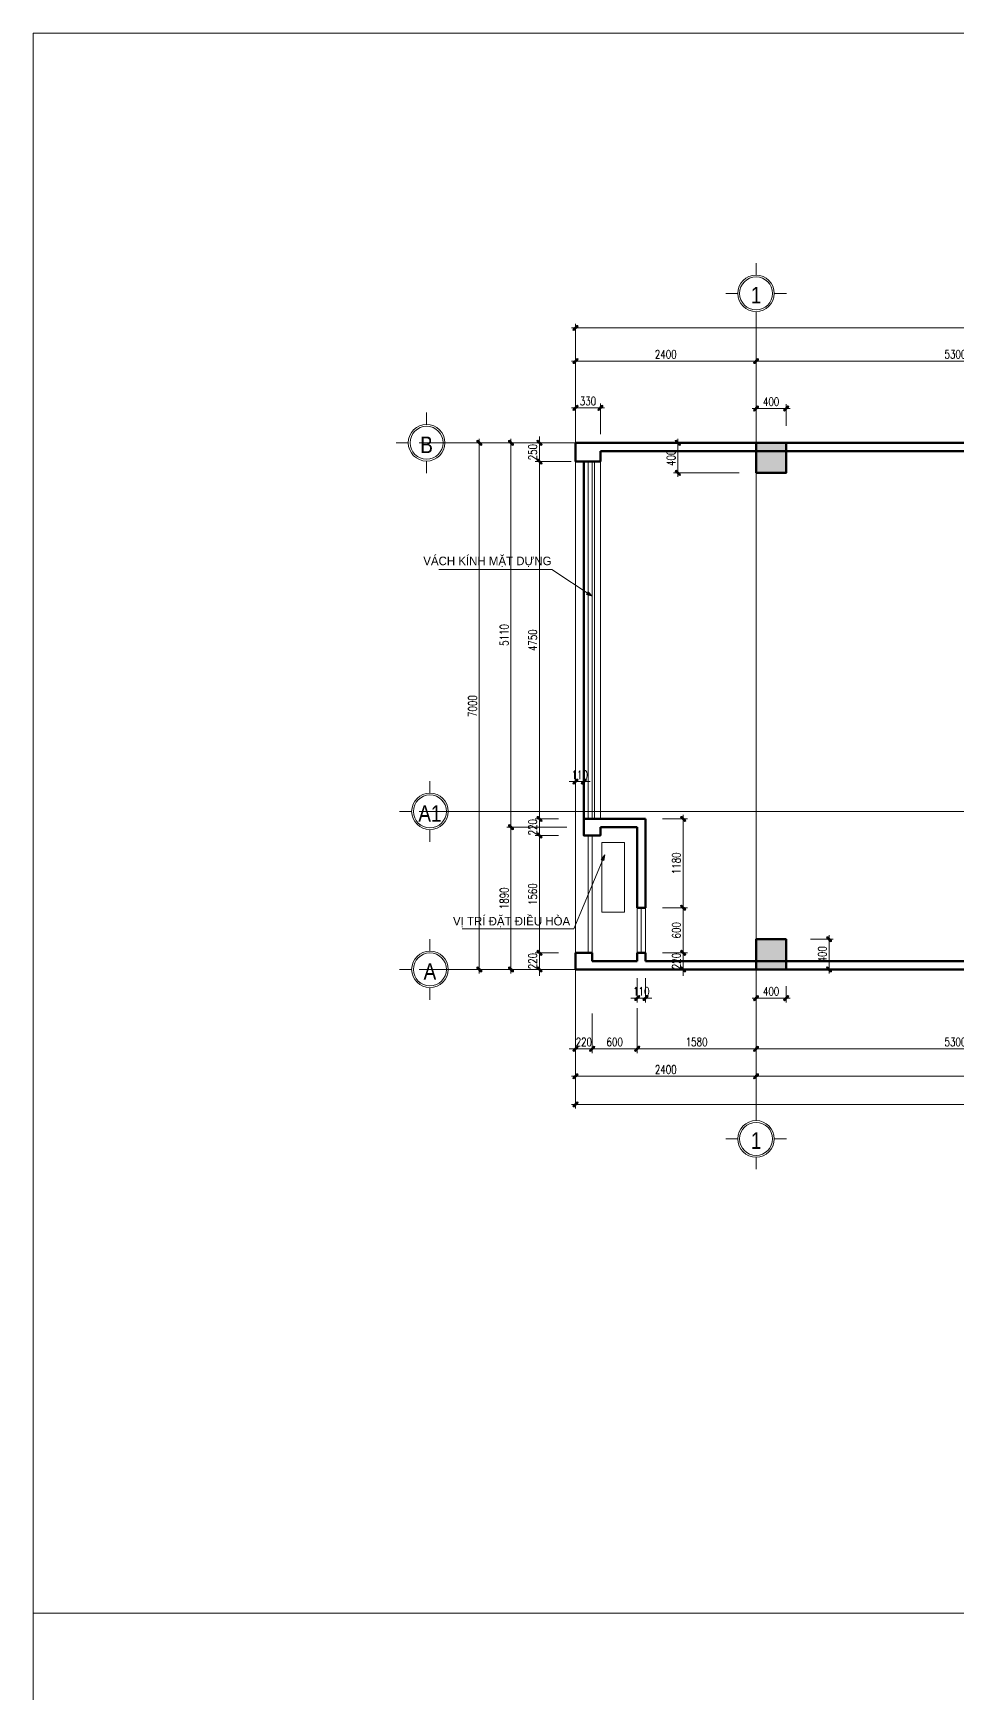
# Model space of a CAD drawing. Extents: x -165145 to 691808, y -202842 to 311040.
# Drawn here: x 539440 to 551715, y 94413 to 116473 of the extents above; entities that cross this region are included whole.
import ezdxf
from ezdxf.enums import TextEntityAlignment as Align

# ---------------------------------------------------------------- set-up
doc = ezdxf.new("R2010")
doc.units = 0
doc.header["$LTSCALE"] = 10
doc.header["$MEASUREMENT"] = 0
doc.linetypes.add('HIDDEN', pattern=[2.3807, 1.587, -0.7937])
doc.linetypes.add('TIM', pattern=[26.01, 10, -3, 0.01, -3, 10])
doc.layers.get('Defpoints').update_dxf_attribs({"color": 5, "linetype": 'CONTINUOUS'})
for name, color, linetype, lineweight in [('ARROWS', 1, 'CONTINUOUS', 0), ('DIM', 8, 'CONTINUOUS', 13), ('GE_KC_NETKHUAT', 9, 'HIDDEN', 20), ('KHUNG', 9, 'CONTINUOUS', 13), ('netchia', 2, 'CONTINUOUS', 20), ('NOITHAT', 35, 'CONTINUOUS', 9), ('TEXT', 4, 'CONTINUOUS', 20), ('TRUC', 251, 'TIM', 5), ('wall', 7, 'CONTINUOUS', 50)]:
    doc.layers.add(name, color=color, linetype=linetype, lineweight=lineweight)
doc.styles.add('ROMANS', font='romans', dxfattribs={"width": 0.75, "bigfont": 'vns'})
doc.styles.add('STYLE1', font='')
doc.styles.add('VNARIALH', font='', dxfattribs={"width": 0.75})
doc.styles.add('VnArialNarrowH', font='')
doc.styles.get('STYLE1').set_extended_font_data('.VnAvantH')
doc.styles.get('VNARIALH').set_extended_font_data('.VnArialH')
doc.styles.get('VnArialNarrowH').set_extended_font_data('.VnArial NarrowH')
doc.dimstyles.new('fit0.75', dxfattribs={"dimscale": 0.5625, "dimtxt": 200, "dimasz": 75, "dimexe": 100, "dimexo": 400, "dimgap": 0.03, "dimtad": 0, "dimdec": 0, "dimdsep": 46, "dimtxsty": 'ROMANS', "dimblk": 'alex', "dimcen": 150, "dimclrd": 8, "dimclre": 8, "dimclrt": 7, "dimaunit": 1, "dimadec": 0, "dimazin": 0, "dimtfac": 0.072, "dimtdec": 0, "dimtix": 1, "dimtmove": 2, "dimatfit": 3, "dimldrblk": 'a-01', "dimfxl": 100, "dimtvp": 0.8, "dimtolj": 1, "dimarcsym": 0})

# ---------------------------------------------------------------- blocks, each defined once
blk = doc.blocks.new('tentruc')
at = {"layer": 'DIM'}
for p, q in [((0, 311), (0, 516)), ((-516, 0), (-311, 0)), ((-516, 0), (-311, 0)), ((311, 0), (516, 0)), ((311, 0), (516, 0)), ((0, -516), (0, -311))]:
    blk.add_line(p, q, dxfattribs=at)
at = {"layer": 'DIM', "ltscale": 0.5}
blk.add_circle((0, 0), 311, dxfattribs=at)
at = {"layer": 'DIM'}
blk.add_circle((0, 0), 281, dxfattribs=at)
at = {"layer": 'DIM', "color": 7, "linetype": 'ByBlock', "ltscale": 0.5, "style": 'VNARIALH', "width": 1.1}
blk.add_attdef('A', text='', height=281, dxfattribs=at).set_placement((0, -107), align=Align.CENTER)
blk = doc.blocks.new('alex')
at = {"layer": 'ARROWS'}
h = blk.add_hatch(color=1, dxfattribs=at)
edge = h.paths.add_edge_path()
edge.add_line((0.4, 0.74), (-0.74, -0.4))
edge.add_ellipse((-0.57, -0.57), major_axis=(0.17, 0.17), ratio=1, start_angle=90, end_angle=270)
edge.add_line((-0.4, -0.74), (0.74, 0.4))
edge.add_ellipse((0.57, 0.57), major_axis=(0.17, 0.17), ratio=1, start_angle=270, end_angle=450)
blk.add_lwpolyline([(0.4, 0.74), (-0.74, -0.4, 1), (-0.4, -0.74), (0.74, 0.4, 1)], format="xyb", close=True, dxfattribs=at)
at = {"layer": 'netchia', "color": 2}
for p, q in [((1.27, 0), (-1.27, 0)), ((0, -1.27), (0, 1.27))]:
    blk.add_line(p, q, dxfattribs=at)
blk = doc.blocks.new('*D328')
at = {"layer": 'Defpoints', "color": 0, "ltscale": 0.05, "transparency": 16777216}
for p in [(1189562, -169534), (1187757, -176534), (1189673, -176534)]:
    blk.add_point(p, dxfattribs=at)
at = {"layer": 'DIM', "color": 8, "lineweight": -2, "ltscale": 0.05, "transparency": 16777216}
for p, q in [((1189337, -169534), (1187701, -169534)), ((1187757, -169576), (1187757, -176492)), ((1189448, -176534), (1187701, -176534))]:
    blk.add_line(p, q, dxfattribs=at)
at = {"layer": 'DIM', "color": 8, "lineweight": -2, "ltscale": 0.05, "transparency": 16777216, "xscale": 42.1875, "yscale": 42.1875, "zscale": 42.1875}
for p, rotation in [((1187757, -169534), 90), ((1187757, -176534), 270)]:
    blk.add_blockref('alex', p, dxfattribs=dict(at, rotation=rotation))
at = {"layer": 'DIM', "color": 7, "ltscale": 0.05, "transparency": 16777216, "insert": (1187667, -173034), "char_height": 112.5, "attachment_point": 5, "rotation": 90, "style": 'ROMANS'}
blk.add_mtext('\\A1;7000', dxfattribs=at)
blk = doc.blocks.new('a-01')
at = {"layer": 'ARROWS'}
blk.add_hatch(color=256, dxfattribs=at).paths.add_polyline_path([(-1.8, 0.49), (-1.8, -0.49), (0, 0)])
at = {"layer": 'netchia'}
blk.add_lwpolyline([(-1.8, 0.49), (-1.8, -0.49), (0, 0), (0, 0)], close=True, dxfattribs=at)
blk = doc.blocks.new('*D331')
at = {"layer": 'Defpoints', "color": 0, "ltscale": 0.05, "transparency": 16777216}
for p in [(1190396, -169534), (1191435, -169534), (1191435, -169934)]:
    blk.add_point(p, dxfattribs=at)
at = {"layer": 'DIM', "color": 8, "lineweight": -2, "ltscale": 0.05, "transparency": 16777216}
for p, q in [((1191210, -169534), (1190340, -169534)), ((1190396, -169892), (1190396, -169576)), ((1191210, -169934), (1190340, -169934))]:
    blk.add_line(p, q, dxfattribs=at)
at = {"layer": 'DIM', "color": 8, "lineweight": -2, "ltscale": 0.05, "transparency": 16777216, "xscale": 42.1875, "yscale": 42.1875, "zscale": 42.1875}
for p, rotation in [((1190396, -169534), 90), ((1190396, -169934), 270)]:
    blk.add_blockref('alex', p, dxfattribs=dict(at, rotation=rotation))
at = {"layer": 'DIM', "color": 7, "ltscale": 0.05, "transparency": 16777216, "insert": (1190306, -169734), "char_height": 112.5, "attachment_point": 5, "rotation": 90, "style": 'ROMANS'}
blk.add_mtext('\\A1;400', dxfattribs=at)
blk = doc.blocks.new('*D334')
at = {"layer": 'Defpoints', "color": 0, "ltscale": 0.05, "transparency": 16777216}
for p in [(1196735, -168448), (1191435, -169534), (1196735, -169534)]:
    blk.add_point(p, dxfattribs=at)
at = {"layer": 'DIM', "color": 8, "lineweight": -2, "ltscale": 0.05, "transparency": 16777216}
for p, q in [((1191435, -169309), (1191435, -168392)), ((1191477, -168448), (1196693, -168448)), ((1196735, -169309), (1196735, -168392))]:
    blk.add_line(p, q, dxfattribs=at)
at = {"layer": 'DIM', "color": 8, "lineweight": -2, "ltscale": 0.05, "transparency": 16777216, "xscale": 42.1875, "yscale": 42.1875, "zscale": 42.1875, "rotation": 180}
blk.add_blockref('alex', (1191435, -168448), dxfattribs=at)
at = {"layer": 'DIM', "color": 8, "lineweight": -2, "ltscale": 0.05, "transparency": 16777216, "xscale": 42.1875, "yscale": 42.1875, "zscale": 42.1875}
blk.add_blockref('alex', (1196735, -168448), dxfattribs=at)
at = {"layer": 'DIM', "color": 7, "ltscale": 0.05, "transparency": 16777216, "insert": (1194085, -168358), "char_height": 112.5, "attachment_point": 5, "style": 'ROMANS'}
blk.add_mtext('\\A1;5300', dxfattribs=at)
blk = doc.blocks.new('*D336')
at = {"layer": 'Defpoints', "color": 0, "ltscale": 0.05, "transparency": 16777216}
for p in [(1188557, -169534), (1189202, -169534), (1189202, -169784)]:
    blk.add_point(p, dxfattribs=at)
at = {"layer": 'DIM', "color": 8, "lineweight": -2, "ltscale": 0.05, "transparency": 16777216}
for p, q in [((1188977, -169534), (1188501, -169534)), ((1188557, -169492), (1188557, -169449)), ((1188557, -169784), (1188557, -169534)), ((1188977, -169784), (1188501, -169784)), ((1188557, -169826), (1188557, -169868))]:
    blk.add_line(p, q, dxfattribs=at)
at = {"layer": 'DIM', "color": 8, "lineweight": -2, "ltscale": 0.05, "transparency": 16777216, "xscale": 42.1875, "yscale": 42.1875, "zscale": 42.1875}
for p, rotation in [((1188557, -169534), 270), ((1188557, -169784), 90)]:
    blk.add_blockref('alex', p, dxfattribs=dict(at, rotation=rotation))
at = {"layer": 'DIM', "color": 7, "ltscale": 0.05, "transparency": 16777216, "insert": (1188467, -169659), "char_height": 112.5, "attachment_point": 5, "rotation": 90, "style": 'ROMANS'}
blk.add_mtext('\\A1;250', dxfattribs=at)
blk = doc.blocks.new('*D337')
at = {"layer": 'Defpoints', "color": 0, "ltscale": 0.05, "transparency": 16777216}
for p in [(1189965, -176314), (1189855, -176534), (1190466, -176534)]:
    blk.add_point(p, dxfattribs=at)
at = {"layer": 'DIM', "color": 8, "lineweight": -2, "ltscale": 0.05, "transparency": 16777216}
for p, q in [((1190466, -176272), (1190466, -176229)), ((1190190, -176314), (1190522, -176314)), ((1190466, -176314), (1190466, -176534)), ((1190080, -176534), (1190522, -176534)), ((1190466, -176576), (1190466, -176618))]:
    blk.add_line(p, q, dxfattribs=at)
at = {"layer": 'DIM', "color": 8, "lineweight": -2, "ltscale": 0.05, "transparency": 16777216, "xscale": 42.1875, "yscale": 42.1875, "zscale": 42.1875}
for p, rotation in [((1190466, -176314), 270), ((1190466, -176534), 90)]:
    blk.add_blockref('alex', p, dxfattribs=dict(at, rotation=rotation))
at = {"layer": 'DIM', "color": 7, "ltscale": 0.05, "transparency": 16777216, "insert": (1190376, -176424), "char_height": 112.5, "attachment_point": 5, "rotation": 90, "style": 'ROMANS'}
blk.add_mtext('\\A1;220', dxfattribs=at)
blk = doc.blocks.new('*D338')
at = {"layer": 'Defpoints', "color": 0, "ltscale": 0.05, "transparency": 16777216}
for p in [(1189965, -175714), (1190466, -175714), (1189965, -176314)]:
    blk.add_point(p, dxfattribs=at)
at = {"layer": 'DIM', "color": 8, "lineweight": -2, "ltscale": 0.05, "transparency": 16777216}
for p, q in [((1190190, -175714), (1190522, -175714)), ((1190466, -176272), (1190466, -175756)), ((1190190, -176314), (1190522, -176314))]:
    blk.add_line(p, q, dxfattribs=at)
at = {"layer": 'DIM', "color": 8, "lineweight": -2, "ltscale": 0.05, "transparency": 16777216, "xscale": 42.1875, "yscale": 42.1875, "zscale": 42.1875}
for p, rotation in [((1190466, -175714), 90), ((1190466, -176314), 270)]:
    blk.add_blockref('alex', p, dxfattribs=dict(at, rotation=rotation))
at = {"layer": 'DIM', "color": 7, "ltscale": 0.05, "transparency": 16777216, "insert": (1190376, -176014), "char_height": 112.5, "attachment_point": 5, "rotation": 90, "style": 'ROMANS'}
blk.add_mtext('\\A1;600', dxfattribs=at)
blk = doc.blocks.new('*D339')
at = {"layer": 'Defpoints', "color": 0, "ltscale": 0.05, "transparency": 16777216}
for p in [(1188178, -174644), (1189146, -174644), (1188921, -176534)]:
    blk.add_point(p, dxfattribs=at)
at = {"layer": 'DIM', "color": 8, "lineweight": -2, "ltscale": 0.05, "transparency": 16777216}
for p, q in [((1188921, -174644), (1188122, -174644)), ((1188178, -176492), (1188178, -174686)), ((1188696, -176534), (1188122, -176534))]:
    blk.add_line(p, q, dxfattribs=at)
at = {"layer": 'DIM', "color": 8, "lineweight": -2, "ltscale": 0.05, "transparency": 16777216, "xscale": 42.1875, "yscale": 42.1875, "zscale": 42.1875}
for p, rotation in [((1188178, -174644), 90), ((1188178, -176534), 270)]:
    blk.add_blockref('alex', p, dxfattribs=dict(at, rotation=rotation))
at = {"layer": 'DIM', "color": 7, "ltscale": 0.05, "transparency": 16777216, "insert": (1188088, -175589), "char_height": 112.5, "attachment_point": 5, "rotation": 90, "style": 'ROMANS'}
blk.add_mtext('\\A1;1890', dxfattribs=at)
blk = doc.blocks.new('*D340')
at = {"layer": 'Defpoints', "color": 0, "ltscale": 0.05, "transparency": 16777216}
for p in [(1188178, -169534), (1189035, -169534), (1189146, -174644)]:
    blk.add_point(p, dxfattribs=at)
at = {"layer": 'DIM', "color": 8, "lineweight": -2, "ltscale": 0.05, "transparency": 16777216}
for p, q in [((1188810, -169534), (1188122, -169534)), ((1188178, -174602), (1188178, -169576)), ((1188921, -174644), (1188122, -174644))]:
    blk.add_line(p, q, dxfattribs=at)
at = {"layer": 'DIM', "color": 8, "lineweight": -2, "ltscale": 0.05, "transparency": 16777216, "xscale": 42.1875, "yscale": 42.1875, "zscale": 42.1875}
for p, rotation in [((1188178, -169534), 90), ((1188178, -174644), 270)]:
    blk.add_blockref('alex', p, dxfattribs=dict(at, rotation=rotation))
at = {"layer": 'DIM', "color": 7, "ltscale": 0.05, "transparency": 16777216, "insert": (1188088, -172089), "char_height": 112.5, "attachment_point": 5, "rotation": 90, "style": 'ROMANS'}
blk.add_mtext('\\A1;5110', dxfattribs=at)
blk = doc.blocks.new('*D341')
at = {"layer": 'Defpoints', "color": 0, "ltscale": 0.05, "transparency": 16777216}
for p in [(1189965, -174534), (1189965, -175714), (1190466, -175714)]:
    blk.add_point(p, dxfattribs=at)
at = {"layer": 'DIM', "color": 8, "lineweight": -2, "ltscale": 0.05, "transparency": 16777216}
for p, q in [((1190190, -174534), (1190522, -174534)), ((1190466, -174576), (1190466, -175672)), ((1190190, -175714), (1190522, -175714))]:
    blk.add_line(p, q, dxfattribs=at)
at = {"layer": 'DIM', "color": 8, "lineweight": -2, "ltscale": 0.05, "transparency": 16777216, "xscale": 42.1875, "yscale": 42.1875, "zscale": 42.1875}
for p, rotation in [((1190466, -174534), 90), ((1190466, -175714), 270)]:
    blk.add_blockref('alex', p, dxfattribs=dict(at, rotation=rotation))
at = {"layer": 'DIM', "color": 7, "ltscale": 0.05, "transparency": 16777216, "insert": (1190376, -175124), "char_height": 112.5, "attachment_point": 5, "rotation": 90, "style": 'ROMANS'}
blk.add_mtext('\\A1;1180', dxfattribs=at)
blk = doc.blocks.new('*D342')
at = {"layer": 'Defpoints', "color": 0, "ltscale": 0.05, "transparency": 16777216}
for p in [(1189036, -174534), (1188557, -174754), (1189036, -174754)]:
    blk.add_point(p, dxfattribs=at)
at = {"layer": 'DIM', "color": 8, "lineweight": -2, "ltscale": 0.05, "transparency": 16777216}
for p, q in [((1188557, -174492), (1188557, -174449)), ((1188811, -174534), (1188501, -174534)), ((1188557, -174534), (1188557, -174754)), ((1188811, -174754), (1188501, -174754)), ((1188557, -174796), (1188557, -174838))]:
    blk.add_line(p, q, dxfattribs=at)
at = {"layer": 'DIM', "color": 8, "lineweight": -2, "ltscale": 0.05, "transparency": 16777216, "xscale": 42.1875, "yscale": 42.1875, "zscale": 42.1875}
for p, rotation in [((1188557, -174534), 270), ((1188557, -174754), 90)]:
    blk.add_blockref('alex', p, dxfattribs=dict(at, rotation=rotation))
at = {"layer": 'DIM', "color": 7, "ltscale": 0.05, "transparency": 16777216, "insert": (1188467, -174644), "char_height": 112.5, "attachment_point": 5, "rotation": 90, "style": 'ROMANS'}
blk.add_mtext('\\A1;220', dxfattribs=at)
blk = doc.blocks.new('*D343')
at = {"layer": 'Defpoints', "color": 0, "ltscale": 0.05, "transparency": 16777216}
for p in [(1189036, -176314), (1188557, -176534), (1189036, -176534)]:
    blk.add_point(p, dxfattribs=at)
at = {"layer": 'DIM', "color": 8, "lineweight": -2, "ltscale": 0.05, "transparency": 16777216}
for p, q in [((1188557, -176272), (1188557, -176229)), ((1188811, -176314), (1188501, -176314)), ((1188557, -176314), (1188557, -176534)), ((1188811, -176534), (1188501, -176534)), ((1188557, -176576), (1188557, -176618))]:
    blk.add_line(p, q, dxfattribs=at)
at = {"layer": 'DIM', "color": 8, "lineweight": -2, "ltscale": 0.05, "transparency": 16777216, "xscale": 42.1875, "yscale": 42.1875, "zscale": 42.1875}
for p, rotation in [((1188557, -176314), 270), ((1188557, -176534), 90)]:
    blk.add_blockref('alex', p, dxfattribs=dict(at, rotation=rotation))
at = {"layer": 'DIM', "color": 7, "ltscale": 0.05, "transparency": 16777216, "insert": (1188467, -176424), "char_height": 112.5, "attachment_point": 5, "rotation": 90, "style": 'ROMANS'}
blk.add_mtext('\\A1;220', dxfattribs=at)
blk = doc.blocks.new('*D347')
at = {"layer": 'Defpoints', "color": 0, "ltscale": 0.05, "transparency": 16777216}
for p in [(1191935, -176134), (1192405, -176134), (1191935, -176534)]:
    blk.add_point(p, dxfattribs=at)
at = {"layer": 'DIM', "color": 8, "lineweight": -2, "ltscale": 0.05, "transparency": 16777216}
for p, q in [((1192160, -176134), (1192461, -176134)), ((1192405, -176492), (1192405, -176176)), ((1192160, -176534), (1192461, -176534))]:
    blk.add_line(p, q, dxfattribs=at)
at = {"layer": 'DIM', "color": 8, "lineweight": -2, "ltscale": 0.05, "transparency": 16777216, "xscale": 42.1875, "yscale": 42.1875, "zscale": 42.1875}
for p, rotation in [((1192405, -176134), 90), ((1192405, -176534), 270)]:
    blk.add_blockref('alex', p, dxfattribs=dict(at, rotation=rotation))
at = {"layer": 'DIM', "color": 7, "ltscale": 0.05, "transparency": 16777216, "insert": (1192315, -176334), "char_height": 112.5, "attachment_point": 5, "rotation": 90, "style": 'ROMANS'}
blk.add_mtext('\\A1;400', dxfattribs=at)
blk = doc.blocks.new('*D348')
at = {"layer": 'Defpoints', "color": 0, "ltscale": 0.05, "transparency": 16777216}
for p in [(1189036, -174754), (1188557, -176314), (1189036, -176314)]:
    blk.add_point(p, dxfattribs=at)
at = {"layer": 'DIM', "color": 8, "lineweight": -2, "ltscale": 0.05, "transparency": 16777216}
for p, q in [((1188811, -174754), (1188501, -174754)), ((1188557, -174796), (1188557, -176272)), ((1188811, -176314), (1188501, -176314))]:
    blk.add_line(p, q, dxfattribs=at)
at = {"layer": 'DIM', "color": 8, "lineweight": -2, "ltscale": 0.05, "transparency": 16777216, "xscale": 42.1875, "yscale": 42.1875, "zscale": 42.1875}
for p, rotation in [((1188557, -174754), 90), ((1188557, -176314), 270)]:
    blk.add_blockref('alex', p, dxfattribs=dict(at, rotation=rotation))
at = {"layer": 'DIM', "color": 7, "ltscale": 0.05, "transparency": 16777216, "insert": (1188467, -175534), "char_height": 112.5, "attachment_point": 5, "rotation": 90, "style": 'ROMANS'}
blk.add_mtext('\\A1;1560', dxfattribs=at)
blk = doc.blocks.new('*D349')
at = {"layer": 'Defpoints', "color": 0, "transparency": 16777216}
for p in [(1189146, -169784), (1188557, -174534), (1189036, -174534)]:
    blk.add_point(p, dxfattribs=at)
at = {"layer": 'DIM', "color": 8, "lineweight": -2, "transparency": 16777216}
for p, q in [((1188921, -169784), (1188501, -169784)), ((1188557, -169826), (1188557, -174492)), ((1188811, -174534), (1188501, -174534))]:
    blk.add_line(p, q, dxfattribs=at)
at = {"layer": 'DIM', "color": 8, "lineweight": -2, "transparency": 16777216, "xscale": 42.1875, "yscale": 42.1875, "zscale": 42.1875}
for p, rotation in [((1188557, -169784), 90), ((1188557, -174534), 270)]:
    blk.add_blockref('alex', p, dxfattribs=dict(at, rotation=rotation))
at = {"layer": 'DIM', "color": 7, "transparency": 16777216, "insert": (1188467, -172159), "char_height": 112.5, "attachment_point": 5, "rotation": 90, "style": 'ROMANS'}
blk.add_mtext('\\A1;4750', dxfattribs=at)
blk = doc.blocks.new('*D350')
at = {"layer": 'Defpoints', "color": 0, "transparency": 16777216}
for p in [(1189256, -176894), (1189036, -177004), (1189256, -177589)]:
    blk.add_point(p, dxfattribs=at)
at = {"layer": 'DIM', "color": 8, "lineweight": -2, "transparency": 16777216}
for p, q in [((1189256, -177119), (1189256, -177646)), ((1189036, -177229), (1189036, -177646)), ((1188994, -177589), (1188951, -177589)), ((1189036, -177589), (1189256, -177589)), ((1189298, -177589), (1189340, -177589))]:
    blk.add_line(p, q, dxfattribs=at)
at = {"layer": 'DIM', "color": 8, "lineweight": -2, "transparency": 16777216, "xscale": 42.1875, "yscale": 42.1875, "zscale": 42.1875}
blk.add_blockref('alex', (1189036, -177589), dxfattribs=at)
at = {"layer": 'DIM', "color": 8, "lineweight": -2, "transparency": 16777216, "xscale": 42.1875, "yscale": 42.1875, "zscale": 42.1875, "rotation": 180}
blk.add_blockref('alex', (1189256, -177589), dxfattribs=at)
at = {"layer": 'DIM', "color": 7, "transparency": 16777216, "insert": (1189146, -177499), "char_height": 112.5, "attachment_point": 5, "style": 'ROMANS'}
blk.add_mtext('\\A1;220', dxfattribs=at)
blk = doc.blocks.new('*D351')
at = {"layer": 'Defpoints', "color": 0, "transparency": 16777216}
for p in [(1189256, -176894), (1189856, -176894), (1189856, -177589)]:
    blk.add_point(p, dxfattribs=at)
at = {"layer": 'DIM', "color": 8, "lineweight": -2, "transparency": 16777216}
for p, q in [((1189256, -177119), (1189256, -177646)), ((1189856, -177119), (1189856, -177646)), ((1189298, -177589), (1189814, -177589))]:
    blk.add_line(p, q, dxfattribs=at)
at = {"layer": 'DIM', "color": 8, "lineweight": -2, "transparency": 16777216, "xscale": 42.1875, "yscale": 42.1875, "zscale": 42.1875, "rotation": 180}
blk.add_blockref('alex', (1189256, -177589), dxfattribs=at)
at = {"layer": 'DIM', "color": 8, "lineweight": -2, "transparency": 16777216, "xscale": 42.1875, "yscale": 42.1875, "zscale": 42.1875}
blk.add_blockref('alex', (1189856, -177589), dxfattribs=at)
at = {"layer": 'DIM', "color": 7, "transparency": 16777216, "insert": (1189556, -177499), "char_height": 112.5, "attachment_point": 5, "style": 'ROMANS'}
blk.add_mtext('\\A1;600', dxfattribs=at)
blk = doc.blocks.new('*D352')
at = {"layer": 'Defpoints', "color": 0, "transparency": 16777216}
for p in [(1189856, -176424), (1189966, -176424), (1189966, -176915)]:
    blk.add_point(p, dxfattribs=at)
at = {"layer": 'DIM', "color": 8, "lineweight": -2, "transparency": 16777216}
for p, q in [((1189856, -176649), (1189856, -176972)), ((1189966, -176649), (1189966, -176972)), ((1189814, -176915), (1189771, -176915)), ((1189856, -176915), (1189966, -176915)), ((1190008, -176915), (1190050, -176915))]:
    blk.add_line(p, q, dxfattribs=at)
at = {"layer": 'DIM', "color": 8, "lineweight": -2, "transparency": 16777216, "xscale": 42.1875, "yscale": 42.1875, "zscale": 42.1875}
blk.add_blockref('alex', (1189856, -176915), dxfattribs=at)
at = {"layer": 'DIM', "color": 8, "lineweight": -2, "transparency": 16777216, "xscale": 42.1875, "yscale": 42.1875, "zscale": 42.1875, "rotation": 180}
blk.add_blockref('alex', (1189966, -176915), dxfattribs=at)
at = {"layer": 'DIM', "color": 7, "transparency": 16777216, "insert": (1189911, -176825), "char_height": 112.5, "attachment_point": 5, "style": 'ROMANS'}
blk.add_mtext('\\A1;110', dxfattribs=at)
blk = doc.blocks.new('*D354')
at = {"layer": 'Defpoints', "color": 0, "transparency": 16777216}
for p in [(1189146, -174038), (1189036, -174534), (1189146, -174534)]:
    blk.add_point(p, dxfattribs=at)
at = {"layer": 'DIM', "color": 8, "lineweight": -2, "transparency": 16777216}
for p, q in [((1188994, -174038), (1188951, -174038)), ((1189036, -174309), (1189036, -173982)), ((1189036, -174038), (1189146, -174038)), ((1189146, -174309), (1189146, -173982)), ((1189188, -174038), (1189230, -174038))]:
    blk.add_line(p, q, dxfattribs=at)
at = {"layer": 'DIM', "color": 8, "lineweight": -2, "transparency": 16777216, "xscale": 42.1875, "yscale": 42.1875, "zscale": 42.1875}
blk.add_blockref('alex', (1189036, -174038), dxfattribs=at)
at = {"layer": 'DIM', "color": 8, "lineweight": -2, "transparency": 16777216, "xscale": 42.1875, "yscale": 42.1875, "zscale": 42.1875, "rotation": 180}
blk.add_blockref('alex', (1189146, -174038), dxfattribs=at)
at = {"layer": 'DIM', "color": 7, "transparency": 16777216, "insert": (1189091, -173948), "char_height": 112.5, "attachment_point": 5, "style": 'ROMANS'}
blk.add_mtext('\\A1;110', dxfattribs=at)
blk = doc.blocks.new('*D355')
at = {"layer": 'Defpoints', "color": 0, "transparency": 16777216}
for p in [(1189366, -169070), (1189036, -169644), (1189366, -169644)]:
    blk.add_point(p, dxfattribs=at)
at = {"layer": 'DIM', "color": 8, "lineweight": -2, "transparency": 16777216}
for p, q in [((1189036, -169419), (1189036, -169013)), ((1189078, -169070), (1189324, -169070)), ((1189366, -169419), (1189366, -169013))]:
    blk.add_line(p, q, dxfattribs=at)
at = {"layer": 'DIM', "color": 8, "lineweight": -2, "transparency": 16777216, "xscale": 42.1875, "yscale": 42.1875, "zscale": 42.1875, "rotation": 180}
blk.add_blockref('alex', (1189036, -169070), dxfattribs=at)
at = {"layer": 'DIM', "color": 8, "lineweight": -2, "transparency": 16777216, "xscale": 42.1875, "yscale": 42.1875, "zscale": 42.1875}
blk.add_blockref('alex', (1189366, -169070), dxfattribs=at)
at = {"layer": 'DIM', "color": 7, "transparency": 16777216, "insert": (1189201, -168980), "char_height": 112.5, "attachment_point": 5, "style": 'ROMANS'}
blk.add_mtext('\\A1;330', dxfattribs=at)
blk = doc.blocks.new('*D356')
at = {"layer": 'Defpoints', "color": 0, "transparency": 16777216}
for p in [(1191435, -176162), (1206285, -176162), (1206285, -177955)]:
    blk.add_point(p, dxfattribs=at)
at = {"layer": 'DIM', "color": 8, "lineweight": -2, "transparency": 16777216}
for p, q in [((1191435, -176387), (1191435, -178011)), ((1206285, -176387), (1206285, -178011)), ((1191477, -177955), (1206243, -177955))]:
    blk.add_line(p, q, dxfattribs=at)
at = {"layer": 'DIM', "color": 8, "lineweight": -2, "transparency": 16777216, "xscale": 42.1875, "yscale": 42.1875, "zscale": 42.1875, "rotation": 180}
blk.add_blockref('alex', (1191435, -177955), dxfattribs=at)
at = {"layer": 'DIM', "color": 8, "lineweight": -2, "transparency": 16777216, "xscale": 42.1875, "yscale": 42.1875, "zscale": 42.1875}
blk.add_blockref('alex', (1206285, -177955), dxfattribs=at)
at = {"layer": 'DIM', "color": 7, "transparency": 16777216, "insert": (1198860, -177865), "char_height": 112.5, "attachment_point": 5, "style": 'ROMANS'}
blk.add_mtext('\\A1;14850', dxfattribs=at)
blk = doc.blocks.new('*D361')
at = {"layer": 'Defpoints', "color": 0, "transparency": 16777216}
for p in [(1191435, -176534), (1196735, -176534), (1196735, -177589)]:
    blk.add_point(p, dxfattribs=at)
at = {"layer": 'DIM', "color": 8, "lineweight": -2, "transparency": 16777216}
for p, q in [((1191435, -176759), (1191435, -177646)), ((1196735, -176759), (1196735, -177646)), ((1191477, -177589), (1196693, -177589))]:
    blk.add_line(p, q, dxfattribs=at)
at = {"layer": 'DIM', "color": 8, "lineweight": -2, "transparency": 16777216, "xscale": 42.1875, "yscale": 42.1875, "zscale": 42.1875, "rotation": 180}
blk.add_blockref('alex', (1191435, -177589), dxfattribs=at)
at = {"layer": 'DIM', "color": 8, "lineweight": -2, "transparency": 16777216, "xscale": 42.1875, "yscale": 42.1875, "zscale": 42.1875}
blk.add_blockref('alex', (1196735, -177589), dxfattribs=at)
at = {"layer": 'DIM', "color": 7, "transparency": 16777216, "insert": (1194085, -177499), "char_height": 112.5, "attachment_point": 5, "style": 'ROMANS'}
blk.add_mtext('\\A1;5300', dxfattribs=at)
blk = doc.blocks.new('*D362')
at = {"layer": 'Defpoints', "color": 0, "transparency": 16777216}
for p in [(1189035, -177071), (1191435, -176978), (1191435, -177955)]:
    blk.add_point(p, dxfattribs=at)
at = {"layer": 'DIM', "color": 8, "lineweight": -2, "transparency": 16777216}
for p, q in [((1189035, -177296), (1189035, -178011)), ((1191435, -177203), (1191435, -178011)), ((1189077, -177955), (1191393, -177955))]:
    blk.add_line(p, q, dxfattribs=at)
at = {"layer": 'DIM', "color": 8, "lineweight": -2, "transparency": 16777216, "xscale": 42.1875, "yscale": 42.1875, "zscale": 42.1875, "rotation": 180}
blk.add_blockref('alex', (1189035, -177955), dxfattribs=at)
at = {"layer": 'DIM', "color": 8, "lineweight": -2, "transparency": 16777216, "xscale": 42.1875, "yscale": 42.1875, "zscale": 42.1875}
blk.add_blockref('alex', (1191435, -177955), dxfattribs=at)
at = {"layer": 'DIM', "color": 7, "transparency": 16777216, "insert": (1190235, -177865), "char_height": 112.5, "attachment_point": 5, "style": 'ROMANS'}
blk.add_mtext('\\A1;2400', dxfattribs=at)
blk = doc.blocks.new('*D363')
at = {"layer": 'Defpoints', "color": 0, "transparency": 16777216}
for p in [(1191435, -168448), (1189035, -169426), (1191435, -169426)]:
    blk.add_point(p, dxfattribs=at)
at = {"layer": 'DIM', "color": 8, "lineweight": -2, "transparency": 16777216}
for p, q in [((1189035, -169201), (1189035, -168392)), ((1189077, -168448), (1191393, -168448)), ((1191435, -169201), (1191435, -168392))]:
    blk.add_line(p, q, dxfattribs=at)
at = {"layer": 'DIM', "color": 8, "lineweight": -2, "transparency": 16777216, "xscale": 42.1875, "yscale": 42.1875, "zscale": 42.1875, "rotation": 180}
blk.add_blockref('alex', (1189035, -168448), dxfattribs=at)
at = {"layer": 'DIM', "color": 8, "lineweight": -2, "transparency": 16777216, "xscale": 42.1875, "yscale": 42.1875, "zscale": 42.1875}
blk.add_blockref('alex', (1191435, -168448), dxfattribs=at)
at = {"layer": 'DIM', "color": 7, "transparency": 16777216, "insert": (1190235, -168358), "char_height": 112.5, "attachment_point": 5, "style": 'ROMANS'}
blk.add_mtext('\\A1;2400', dxfattribs=at)
blk = doc.blocks.new('*D364')
at = {"layer": 'Defpoints', "color": 0, "transparency": 16777216}
for p in [(1189855, -176823), (1191435, -176823), (1191435, -177589)]:
    blk.add_point(p, dxfattribs=at)
at = {"layer": 'DIM', "color": 8, "lineweight": -2, "transparency": 16777216}
for p, q in [((1189855, -177048), (1189855, -177646)), ((1191435, -177048), (1191435, -177646)), ((1189897, -177589), (1191393, -177589))]:
    blk.add_line(p, q, dxfattribs=at)
at = {"layer": 'DIM', "color": 8, "lineweight": -2, "transparency": 16777216, "xscale": 42.1875, "yscale": 42.1875, "zscale": 42.1875, "rotation": 180}
blk.add_blockref('alex', (1189855, -177589), dxfattribs=at)
at = {"layer": 'DIM', "color": 8, "lineweight": -2, "transparency": 16777216, "xscale": 42.1875, "yscale": 42.1875, "zscale": 42.1875}
blk.add_blockref('alex', (1191435, -177589), dxfattribs=at)
at = {"layer": 'DIM', "color": 7, "transparency": 16777216, "insert": (1190645, -177499), "char_height": 112.5, "attachment_point": 5, "style": 'ROMANS'}
blk.add_mtext('\\A1;1580', dxfattribs=at)
blk = doc.blocks.new('*D369')
at = {"layer": 'Defpoints', "color": 0, "transparency": 16777216}
for p in [(1206285, -168008), (1189035, -169534), (1206285, -169534)]:
    blk.add_point(p, dxfattribs=at)
at = {"layer": 'DIM', "color": 8, "lineweight": -2, "transparency": 16777216}
for p, q in [((1189035, -169309), (1189035, -167952)), ((1189077, -168008), (1206243, -168008)), ((1206285, -169309), (1206285, -167952))]:
    blk.add_line(p, q, dxfattribs=at)
at = {"layer": 'DIM', "color": 8, "lineweight": -2, "transparency": 16777216, "xscale": 42.1875, "yscale": 42.1875, "zscale": 42.1875, "rotation": 180}
blk.add_blockref('alex', (1189035, -168008), dxfattribs=at)
at = {"layer": 'DIM', "color": 8, "lineweight": -2, "transparency": 16777216, "xscale": 42.1875, "yscale": 42.1875, "zscale": 42.1875}
blk.add_blockref('alex', (1206285, -168008), dxfattribs=at)
at = {"layer": 'DIM', "color": 7, "transparency": 16777216, "insert": (1197660, -167918), "char_height": 112.5, "attachment_point": 5, "style": 'ROMANS'}
blk.add_mtext('\\A1;17250', dxfattribs=at)
blk = doc.blocks.new('*D370')
at = {"layer": 'Defpoints', "color": 0, "transparency": 16777216}
for p in [(1189035, -176534), (1206285, -177058), (1206285, -178328)]:
    blk.add_point(p, dxfattribs=at)
at = {"layer": 'DIM', "color": 8, "lineweight": -2, "transparency": 16777216}
for p, q in [((1189035, -176759), (1189035, -178384)), ((1206285, -177283), (1206285, -178384)), ((1189077, -178328), (1206243, -178328))]:
    blk.add_line(p, q, dxfattribs=at)
at = {"layer": 'DIM', "color": 8, "lineweight": -2, "transparency": 16777216, "xscale": 42.1875, "yscale": 42.1875, "zscale": 42.1875, "rotation": 180}
blk.add_blockref('alex', (1189035, -178328), dxfattribs=at)
at = {"layer": 'DIM', "color": 8, "lineweight": -2, "transparency": 16777216, "xscale": 42.1875, "yscale": 42.1875, "zscale": 42.1875}
blk.add_blockref('alex', (1206285, -178328), dxfattribs=at)
at = {"layer": 'DIM', "color": 7, "transparency": 16777216, "insert": (1197660, -178238), "char_height": 112.5, "attachment_point": 5, "style": 'ROMANS'}
blk.add_mtext('\\A1;17250', dxfattribs=at)
blk = doc.blocks.new('*D394')
at = {"layer": 'Defpoints', "color": 0, "transparency": 16777216}
for p in [(1191435, -176534), (1191835, -176534), (1191835, -176916)]:
    blk.add_point(p, dxfattribs=at)
at = {"layer": 'DIM', "color": 8, "lineweight": -2, "transparency": 16777216}
for p, q in [((1191435, -176759), (1191435, -176972)), ((1191477, -176916), (1191793, -176916)), ((1191835, -176759), (1191835, -176972))]:
    blk.add_line(p, q, dxfattribs=at)
at = {"layer": 'DIM', "color": 8, "lineweight": -2, "transparency": 16777216, "xscale": 42.1875, "yscale": 42.1875, "zscale": 42.1875, "rotation": 180}
blk.add_blockref('alex', (1191435, -176916), dxfattribs=at)
at = {"layer": 'DIM', "color": 8, "lineweight": -2, "transparency": 16777216, "xscale": 42.1875, "yscale": 42.1875, "zscale": 42.1875}
blk.add_blockref('alex', (1191835, -176916), dxfattribs=at)
at = {"layer": 'DIM', "color": 7, "transparency": 16777216, "insert": (1191635, -176826), "char_height": 112.5, "attachment_point": 5, "style": 'ROMANS'}
blk.add_mtext('\\A1;400', dxfattribs=at)
blk = doc.blocks.new('*D395')
at = {"layer": 'Defpoints', "color": 0, "transparency": 16777216}
for p in [(1191835, -169078), (1191435, -169534), (1191835, -169534)]:
    blk.add_point(p, dxfattribs=at)
at = {"layer": 'DIM', "color": 8, "lineweight": -2, "transparency": 16777216}
for p, q in [((1191435, -169309), (1191435, -169021)), ((1191477, -169078), (1191793, -169078)), ((1191835, -169309), (1191835, -169021))]:
    blk.add_line(p, q, dxfattribs=at)
at = {"layer": 'DIM', "color": 8, "lineweight": -2, "transparency": 16777216, "xscale": 42.1875, "yscale": 42.1875, "zscale": 42.1875, "rotation": 180}
blk.add_blockref('alex', (1191435, -169078), dxfattribs=at)
at = {"layer": 'DIM', "color": 8, "lineweight": -2, "transparency": 16777216, "xscale": 42.1875, "yscale": 42.1875, "zscale": 42.1875}
blk.add_blockref('alex', (1191835, -169078), dxfattribs=at)
at = {"layer": 'DIM', "color": 7, "transparency": 16777216, "insert": (1191635, -168988), "char_height": 112.5, "attachment_point": 5, "style": 'ROMANS'}
blk.add_mtext('\\A1;400', dxfattribs=at)
blk = doc.blocks.new('A$C1ec07113')
at = {"layer": 'wall'}
h = blk.add_hatch(dxfattribs=at)
h.set_pattern_fill('AR-CONC', color=256, style=0)
h.set_pattern_definition([(50, (-1183124.471, 253190.928), (7.172601826, -0.62752135), [0.75, -8.25]), (355, (-1183124.471, 253190.928), (-1.387513336, 7.521921337), [0.6, -6.6]), (100.45144446, (-1183123.873, 253190.8756), (5.785088467, 6.89439991), [0.63740192, -7.01142112]), (46.1842, (-1183124.471, 253192.928), (10.672413307, -1.65519281), [1.125, -12.375]), (96.6356355, (-1183123.582, 253192.79), (9.34661946, 9.74118601), [0.95610342, -10.5171376]), (351.184164, (-1183124.471, 253192.928), (9.34661945, 9.741186), [0.9, -9.90000001]), (21, (-1183123.471, 253192.428), (5.96907052, -4.026188907), [0.75, -8.25]), (326, (-1183123.471, 253192.428), (2.43315332, 7.25150045), [0.6, -6.6]), (71.45144474, (-1183122.9735, 253192.092), (8.402223767, 3.22531153), [0.6374019, -7.01142112]), (37.5, (-1183124.471, 253190.9279), (0.121598553, 3.3289385383), [0, -6.52, 0, -6.7, 0, -6.625]), (7.5, (-1183124.471, 253190.928), (2.630695374, 3.944117119), [0, -3.82, 0, -6.37, 0, -2.525]), (327.5, (-1183126.701, 253190.9279), (5.338224362, -0.2255487173), [0, -2.5, 0, -7.8, 0, -10.35]), (317.5, (-1183127.701, 253190.928), (5.831861693, 1.001049823), [0, -3.25, 0, -5.18, 0, -7.35])])
h.paths.add_polyline_path([(10007.5, 78555.9), (9607.5, 78555.9), (9607.5, 78155.9), (10007.5, 78155.9)])
h = blk.add_hatch(dxfattribs=at)
h.set_pattern_fill('AR-CONC', color=256, style=0)
h.set_pattern_definition([(50, (-1183124.471, 246590.933), (7.172601826, -0.62752135), [0.75, -8.25]), (355, (-1183124.471, 246590.933), (-1.387513336, 7.521921337), [0.6, -6.6]), (100.45144446, (-1183123.873, 246590.881), (5.785088467, 6.89439991), [0.63740192, -7.01142112]), (46.1842, (-1183124.471, 246592.933), (10.672413307, -1.65519281), [1.125, -12.375]), (96.6356355, (-1183123.582, 246592.795), (9.34661946, 9.74118601), [0.95610342, -10.5171376]), (351.184164, (-1183124.471, 246592.933), (9.34661945, 9.741186), [0.9, -9.90000001]), (21, (-1183123.471, 246592.433), (5.96907052, -4.026188907), [0.75, -8.25]), (326, (-1183123.471, 246592.433), (2.43315332, 7.25150045), [0.6, -6.6]), (71.45144474, (-1183122.9735, 246592.098), (8.402223767, 3.22531153), [0.6374019, -7.01142112]), (37.5, (-1183124.471, 246590.9333), (0.121598553, 3.3289385383), [0, -6.52, 0, -6.7, 0, -6.625]), (7.5, (-1183124.471, 246590.9333), (2.630695374, 3.944117119), [0, -3.82, 0, -6.37, 0, -2.525]), (327.5, (-1183126.701, 246590.9333), (5.338224362, -0.2255487173), [0, -2.5, 0, -7.8, 0, -10.35]), (317.5, (-1183127.701, 246590.9333), (5.831861693, 1.001049823), [0, -3.25, 0, -5.18, 0, -7.35])])
h.paths.add_polyline_path([(10007.5, 71955.9), (9607.5, 71955.9), (9607.5, 71555.9), (10007.5, 71555.9)])
at = {"layer": 'DIM', "ltscale": 0.05}
for p, q in [((7318.2, 78305.9), (7318.2, 73555.9)), ((7538.2, 78305.9), (7538.2, 73555.9)), ((7378.2, 73335.9), (7378.2, 71775.9)), ((7428.2, 73335.9), (7428.2, 71775.9)), ((8082.5, 72375.9), (8082.5, 71775.9))]:
    blk.add_line(p, q, dxfattribs=at)
at = {"layer": 'DIM'}
blk.add_lwpolyline([(7208.2, 71775.9), (7208.2, 78305.9)], dxfattribs=at)
at = {"layer": 'DIM', "ltscale": 0.05}
for points in [[(7557.4, 72317.9), (7857.4, 72317.9), (7857.4, 73242.4), (7557.4, 73242.4)], [(8027.5, 72375.9), (8137.5, 72375.9), (8137.5, 71775.9), (8027.5, 71775.9)]]:
    blk.add_lwpolyline(points, close=True, dxfattribs=at)
at = {"layer": 'KHUNG', "color": 7}
for points in [[(0, 63000), (29700, 63000), (29700, 84000), (0, 84000)], [(0, 42000), (29700, 42000), (29700, 63000), (0, 63000)]]:
    blk.add_lwpolyline(points, close=True, dxfattribs=at)
at = {"layer": 'NOITHAT', "ltscale": 0.05}
for p, q in [((7378.2, 78305.9), (7378.2, 73555.9)), ((7428.2, 78305.9), (7428.2, 73555.9)), ((7458.2, 78305.9), (7458.2, 73555.9))]:
    blk.add_line(p, q, dxfattribs=at)
at = {"layer": 'TRUC', "ltscale": 0.05}
for p, q in [((7207.5, 80138.3), (7207.5, 69705.8)), ((9607.5, 80138.3), (9607.5, 69705.8)), ((5131.3, 78555.9), (26472.1, 78555.9)), ((5131.3, 73655.9), (26472.1, 73655.9)), ((5131.3, 71555.9), (26653.4, 71555.9))]:
    blk.add_line(p, q, dxfattribs=at)
at = {"layer": 'wall', "ltscale": 0.05}
for p, q in [((7207.8, 78555.9), (24457.5, 78555.9)), ((7208.2, 78555.9), (7208.2, 78305.9)), ((7538.2, 78445.9), (20970.9, 78445.9)), ((7538.2, 78445.9), (7538.2, 78305.9)), ((7208.2, 78305.9), (7538.2, 78305.9)), ((7318.2, 78305.9), (7318.2, 73555.9)), ((8138.2, 73555.9), (7428.2, 73555.9)), ((8137.5, 73555.9), (8137.5, 72375.9)), ((8028.2, 73445.9), (7538.2, 73445.9)), ((8027.5, 73445.9), (8027.5, 72375.9)), ((8027.5, 72375.9), (8137.5, 72375.9)), ((7428.2, 71775.9), (7208.2, 71775.9)), ((7208.2, 71775.9), (7208.2, 71555.9)), ((7428.2, 71665.9), (7428.2, 71775.9)), ((8027.5, 71775.9), (8027.5, 71665.9)), ((8027.5, 71775.9), (8137.5, 71775.9)), ((8137.5, 71775.9), (8137.5, 71665.9)), ((26179.8, 71555.9), (7208.2, 71555.9)), ((8028.2, 71665.9), (7428.2, 71665.9)), ((24457.5, 71665.9), (8137.5, 71665.9))]:
    blk.add_line(p, q, dxfattribs=at)
for points in [[(9607.5, 78155.9), (10007.5, 78155.9), (10007.5, 78555.9), (9607.5, 78555.9)], [(9607.5, 71555.9), (10007.5, 71555.9), (10007.5, 71955.9), (9607.5, 71955.9)]]:
    blk.add_lwpolyline(points, close=True, dxfattribs=at)
blk.add_lwpolyline([(7538.2, 73555.9), (7318.2, 73555.9), (7318.2, 73335.9), (7538.2, 73335.9), (7538.2, 73445.9)], dxfattribs=at)
at = {"layer": 'TEXT'}
ref = blk.add_blockref('tentruc', (9607.5, 80541.2), dxfattribs=dict(at, xscale=-0.78125, yscale=0.78125, zscale=0.78125, rotation=180))
ref.add_attrib('A', '1', dxfattribs={"color": 7, "linetype": 'ByBlock', "ltscale": 0.5, "height": 219.7, "style": 'VnArialNarrowH'}).set_placement((9607.5, 80408.7), align=Align.CENTER)
ref = blk.add_blockref('tentruc', (5228.4, 78555.9), dxfattribs=dict(at, xscale=0.78125, yscale=0.78125, zscale=0.78125, rotation=180))
ref.add_attrib('A', 'B', dxfattribs={"color": 7, "linetype": 'ByBlock', "ltscale": 0.5, "height": 219.7, "style": 'VnArialNarrowH'}).set_placement((5228.4, 78418.6), align=Align.CENTER)
ref = blk.add_blockref('tentruc', (5273, 73655.9), dxfattribs=dict(at, xscale=0.78125, yscale=0.78125, zscale=0.78125, rotation=180))
ref.add_attrib('A', 'A1', dxfattribs={"color": 7, "linetype": 'ByBlock', "ltscale": 0.5, "height": 219.73, "style": 'VnArialNarrowH'}).set_placement((5273, 73518.6), align=Align.CENTER)
ref = blk.add_blockref('tentruc', (5273, 71555.9), dxfattribs=dict(at, xscale=0.78125, yscale=0.78125, zscale=0.78125, rotation=180))
ref.add_attrib('A', 'A', dxfattribs={"color": 7, "linetype": 'ByBlock', "ltscale": 0.5, "height": 219.7, "style": 'VnArialNarrowH'}).set_placement((5273, 71418.6), align=Align.CENTER)
ref = blk.add_blockref('tentruc', (9607.5, 69302.8), dxfattribs=dict(at, xscale=-0.78125, yscale=0.78125, zscale=0.78125, rotation=180))
ref.add_attrib('A', '1', dxfattribs={"color": 7, "linetype": 'ByBlock', "ltscale": 0.5, "height": 219.7, "style": 'VnArialNarrowH'}).set_placement((9607.5, 69170.3), align=Align.CENTER)
at = {"layer": 'TEXT', "style": 'STYLE1'}
for s, p in [('VÁCH KÍNH MẶT DỰNG ', (5184.7, 76928.4)), ('VỊ TRÍ ĐẶT ĐIỀU HÒA ', (5579.4, 72140.1))]:
    blk.add_text(s, height=113.906, dxfattribs=at).set_placement(p)
at = {"layer": 'DIM'}
for base, p1, p2, picture, middle in [((24457.5, 80082), (7207.5, 78555.9), (24457.5, 78555.9), '*D369', (15832.5, 80172)), ((9607.5, 79641.7), (7207.5, 78664), (9607.5, 78664), '*D363', (8407.5, 79731.7)), ((7538.2, 79020.1), (7208.2, 78445.9), (7538.2, 78445.9), '*D355', (7373.2, 79110.1)), ((10007.5, 79012.3), (9607.5, 78555.9), (10007.5, 78555.9), '*D395', (9807.5, 79102.3)), ((7318.2, 74051.9), (7208.2, 73555.9), (7318.2, 73555.9), '*D354', (7263.2, 74141.9)), ((24457.5, 70134.6), (9607.5, 71928.1), (24457.5, 71928.1), '*D356', (17032.5, 70224.6)), ((24457.5, 69762), (7207.5, 71555.9), (24457.5, 71031.3), '*D370', (15832.5, 69852)), ((8138.2, 71174.5), (8028.2, 71665.9), (8138.2, 71665.9), '*D352', (8083.2, 71264.5)), ((14907.5, 70500.5), (9607.5, 71555.9), (14907.5, 71555.9), '*D361', (12257.5, 70590.5)), ((10007.5, 71173.8), (9607.5, 71555.9), (10007.5, 71555.9), '*D394', (9807.5, 71263.8)), ((9607.5, 70500.5), (8027.5, 71266.5), (9607.5, 71266.5), '*D364', (8817.5, 70590.5)), ((7428.2, 70500.5), (7208.2, 71085.7), (7428.2, 71195.7), '*D350', (7318.2, 70590.5)), ((9607.5, 70134.6), (7207.5, 71019), (9607.5, 71111.5), '*D362', (8407.5, 70224.6)), ((8028.2, 70500.5), (7428.2, 71195.7), (8028.2, 71195.7), '*D351', (7728.2, 70590.5))]:
    dim = blk.add_linear_dim(base=base, p1=p1, p2=p2, dimstyle='fit0.75', dxfattribs=at)
    dim.commit()
    dim.dimension.update_dxf_attribs({"geometry": picture, "text_midpoint": middle, "insert": (-1181827.5, 248089.8)})
at = {"layer": 'DIM', "ltscale": 0.05}
dim = blk.add_linear_dim(base=(14907.5, 79641.6), p1=(9607.5, 78555.9), p2=(14907.5, 78555.9), dimstyle='fit0.75', dxfattribs=at)
dim.commit()
dim.dimension.update_dxf_attribs({"geometry": '*D334', "text_midpoint": (12257.5, 79731.6), "insert": (-1181827.5, 248089.8)})
for base, p1, p2, angle, picture, middle in [((5929.3, 71555.9), (7734.8, 78555.9), (7845.2, 71555.9), 90, '*D328', (5839.3, 75055.9)), ((6350.5, 78555.9), (7318.2, 73445.9), (7207.8, 78555.9), 90, '*D340', (6260.5, 76000.9)), ((6729.9, 78555.9), (7374.3, 78305.9), (7374.3, 78555.9), 90, '*D336', (6639.9, 78430.9)), ((8568.7, 78555.9), (9607.5, 78155.9), (9607.5, 78555.9), 270, '*D331', (8478.7, 78355.9)), ((6350.5, 73445.9), (7093.2, 71555.9), (7318.2, 73445.9), 90, '*D339', (6260.5, 72500.9)), ((6729.9, 73335.9), (7208.2, 73555.9), (7208.2, 73335.9), 90, '*D342', (6639.9, 73445.9)), ((8638.3, 72375.9), (8137.5, 73555.9), (8137.5, 72375.9), 90, '*D341', (8548.3, 72965.9)), ((6729.9, 71775.9), (7208.2, 73335.9), (7208.2, 71775.9), 90, '*D348', (6639.9, 72555.9)), ((8638.3, 72375.9), (8137.5, 71775.9), (8137.5, 72375.9), 90, '*D338', (8548.3, 72075.9)), ((10577, 71955.9), (10107.5, 71555.9), (10107.5, 71955.9), 270, '*D347', (10487, 71755.9)), ((6729.9, 71555.9), (7208.2, 71775.9), (7208.2, 71555.9), 90, '*D343', (6639.9, 71665.9)), ((8638.3, 71555.9), (8137.5, 71775.9), (8027.5, 71555.9), 90, '*D337', (8548.3, 71665.9))]:
    dim = blk.add_linear_dim(base=base, p1=p1, p2=p2, angle=angle, dimstyle='fit0.75', dxfattribs=at)
    dim.commit()
    dim.dimension.update_dxf_attribs({"geometry": picture, "text_midpoint": middle, "insert": (-1181827.5, 248089.8)})
at = {"layer": 'DIM'}
dim = blk.add_linear_dim(base=(6729.9, 73555.9), p1=(7318.2, 78305.9), p2=(7208.2, 73555.9), angle=90, dimstyle='fit0.75', dxfattribs=at)
dim.commit()
dim.dimension.update_dxf_attribs({"geometry": '*D349', "text_midpoint": (6639.9, 75930.9), "insert": (-1181827.5, 248089.8)})
at = {"layer": 'DIM', "ltscale": 0.05}
for points in [[(7428.2, 76516), (6895.1, 76869.8), (5392.6, 76869.8)], [(7596.3, 73080.3), (7183.9, 72096.8), (5699.4, 72096.8)]]:
    blk.add_leader(points, dimstyle='fit0.75', override={"dimgap": 0.03, "dimtad": 0}, dxfattribs=at)

msp = doc.modelspace()

# ---------------------------------------------------------------- block references
at = {"layer": 'GE_KC_NETKHUAT'}
msp.add_blockref('A$C1ec07113', (539439.64737, 32472.52756), dxfattribs=at)

doc.saveas('drawing.dxf')
